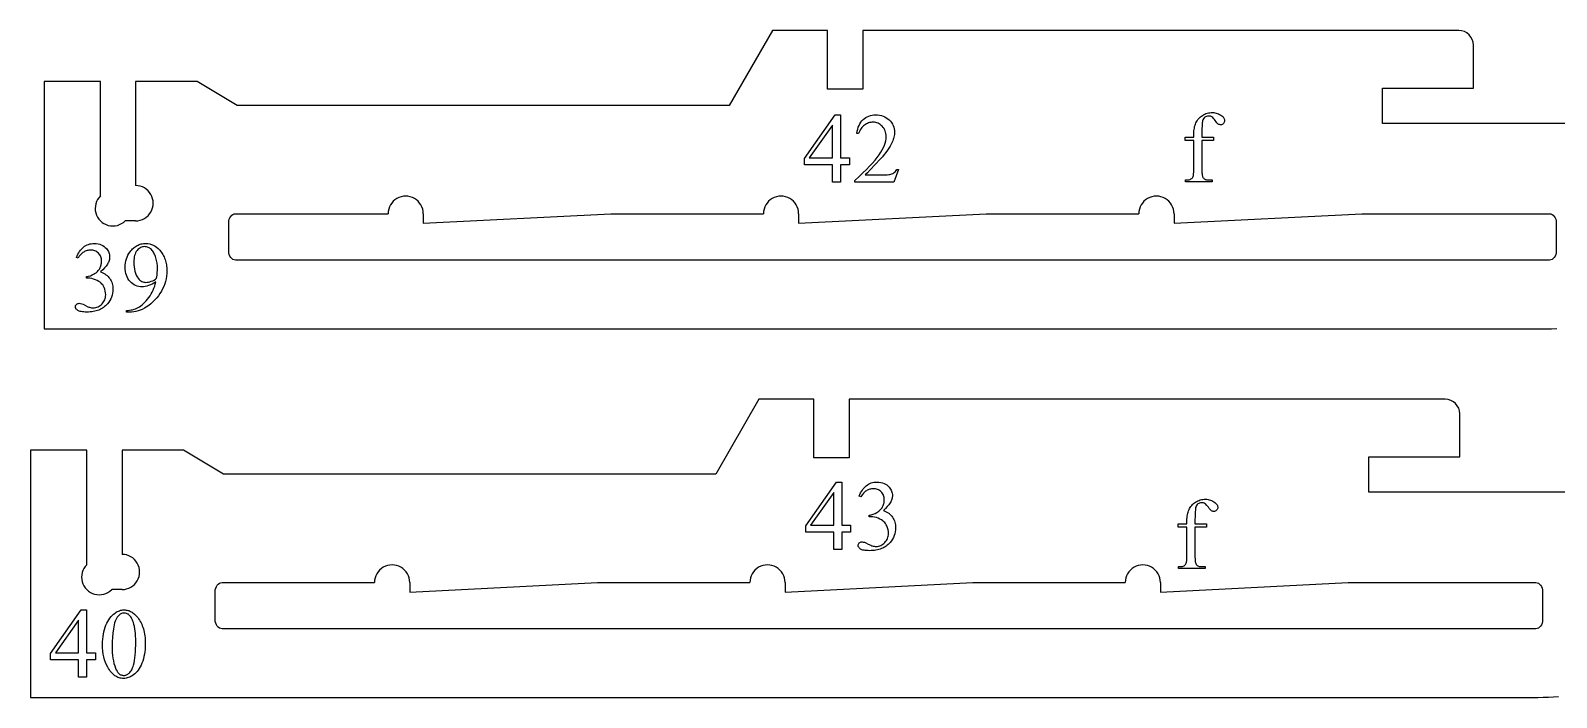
# Model space of a CAD drawing. Extents: x -27 to 581, y 232 to 579.
# Drawn here: x 158.3 to 291.4, y 512.4 to 570.5 of the extents above; entities that cross this region are included whole.
import ezdxf

# ---------------------------------------------------------------- set-up
doc = ezdxf.new("R2010")
doc.units = 0
doc.header["$MEASUREMENT"] = 0
doc.layers.get('0').update_dxf_attribs({"linetype": 'CONTINUOUS'})

msp = doc.modelspace()

# ---------------------------------------------------------------- linework, layer by layer
at = {"color": 1, "ltscale": 0.188382}
msp.add_line((223.058929, 570.541321), (219.291122, 564.015686), dxfattribs=at)
at = {"color": 1, "ltscale": 0.120145}
for p, q in [((227.864731, 570.541321), (223.058929, 570.541321)), ((226.680405, 538.381836), (221.874603, 538.381836))]:
    msp.add_line(p, q, dxfattribs=at)
at = {"color": 1, "ltscale": 0.128}
for p, q in [((227.864731, 565.421326), (227.864731, 570.541321)), ((230.937378, 570.541321), (230.937378, 565.421326)), ((226.680405, 533.261841), (226.680405, 538.381836)), ((229.753036, 538.381836), (229.753036, 533.261841))]:
    msp.add_line(p, q, dxfattribs=at)
at = {"color": 1}
for p, q in [((282.91748, 570.541321), (230.937378, 570.541321)), ((159.525757, 566.10437), (159.525757, 544.534241)), ((219.291122, 564.015686), (176.359421, 564.015686)), ((159.525757, 544.534241), (290.525909, 544.534241)), ((281.733154, 538.381836), (229.753036, 538.381836)), ((158.341431, 533.944946), (158.341431, 512.374817)), ((218.106781, 531.856262), (175.175095, 531.856262)), ((158.341431, 512.374817), (289.341583, 512.374817))]:
    msp.add_line(p, q, dxfattribs=at)
at = {"color": 1, "ltscale": 0.093646}
for p, q in [((284.197479, 565.515442), (284.197479, 569.261292)), ((283.013153, 533.356018), (283.013153, 537.101868))]:
    msp.add_line(p, q, dxfattribs=at)
at = {"color": 1, "ltscale": 0.122673}
for p, q in [((164.432693, 566.10437), (159.525757, 566.10437)), ((163.248352, 533.944946), (158.341431, 533.944946))]:
    msp.add_line(p, q, dxfattribs=at)
at = {"color": 1, "ltscale": 0.249693}
for p, q in [((164.431747, 556.116638), (164.432693, 566.10437)), ((163.247421, 523.957214), (163.248352, 533.944946))]:
    msp.add_line(p, q, dxfattribs=at)
at = {"color": 1, "ltscale": 0.227199}
msp.add_line((167.507874, 566.10437), (167.507019, 557.016418), dxfattribs=at)
at = {"color": 1, "ltscale": 0.134217}
for p, q in [((172.876556, 566.10437), (167.507874, 566.10437)), ((171.69223, 533.944946), (166.323532, 533.944946))]:
    msp.add_line(p, q, dxfattribs=at)
at = {"color": 1, "ltscale": 0.101529}
for p, q in [((176.359421, 564.015686), (172.876556, 566.10437)), ((175.175095, 531.856262), (171.69223, 533.944946))]:
    msp.add_line(p, q, dxfattribs=at)
at = {"color": 1, "ltscale": 0.076816}
for p, q in [((230.937378, 565.421326), (227.864731, 565.421326)), ((229.753036, 533.261841), (226.680405, 533.261841))]:
    msp.add_line(p, q, dxfattribs=at)
at = {"color": 1, "ltscale": 0.076801}
for p, q in [((276.261475, 562.44342), (276.261475, 565.515442)), ((275.077148, 530.283997), (275.077148, 533.356018))]:
    msp.add_line(p, q, dxfattribs=at)
at = {"color": 1, "ltscale": 0.1984}
for p, q in [((276.261475, 565.515442), (284.197479, 565.515442)), ((275.077148, 533.356018), (283.013153, 533.356018))]:
    msp.add_line(p, q, dxfattribs=at)
at = {"color": 1, "ltscale": 0.188923}
for p, q in [((283.81839, 562.43866), (276.261475, 562.44342)), ((282.634064, 530.279236), (275.077148, 530.283997))]:
    msp.add_line(p, q, dxfattribs=at)
at = {"color": 1, "ltscale": 0.390997}
for p, q in [((299.458252, 562.433899), (283.81839, 562.43866)), ((298.273926, 530.274475), (282.634064, 530.279236))]:
    msp.add_line(p, q, dxfattribs=at)
at = {"color": 1, "ltscale": 0.022557}
for p, q in [((167.506729, 553.944397), (166.604431, 553.944214)), ((166.322403, 521.784973), (165.420105, 521.78479))]:
    msp.add_line(p, q, dxfattribs=at)
at = {"color": 5, "ltscale": 0.003961}
for p, q in [((175.632446, 553.775696), (175.644653, 553.933655)), ((174.44812, 521.616272), (174.460327, 521.774231)), ((174.46051, 518.99115), (174.44812, 519.149109))]:
    msp.add_line(p, q, dxfattribs=at)
at = {"color": 5, "ltscale": 0.061679}
for p, q in [((175.632446, 551.308533), (175.632446, 553.775696)), ((291.421448, 553.775696), (291.421448, 551.308533)), ((174.44812, 519.149109), (174.44812, 521.616272)), ((290.237122, 521.616272), (290.237122, 519.149109))]:
    msp.add_line(p, q, dxfattribs=at)
at = {"color": 5, "ltscale": 0.003786}
for p, q in [((175.644653, 553.933655), (175.679626, 554.080994)), ((174.460327, 521.774231), (174.4953, 521.92157))]:
    msp.add_line(p, q, dxfattribs=at)
at = {"color": 5, "ltscale": 0.003612}
for p, q in [((175.679626, 554.080994), (175.734924, 554.214478)), ((174.4953, 521.92157), (174.550583, 522.055054))]:
    msp.add_line(p, q, dxfattribs=at)
at = {"color": 5, "ltscale": 0.003438}
for p, q in [((175.734924, 554.214478), (175.808075, 554.330933)), ((174.550583, 522.055054), (174.623749, 522.171509))]:
    msp.add_line(p, q, dxfattribs=at)
at = {"color": 5, "ltscale": 0.003269}
for p, q in [((175.808075, 554.330933), (175.896637, 554.427124)), ((174.623749, 522.171509), (174.712311, 522.2677))]:
    msp.add_line(p, q, dxfattribs=at)
at = {"color": 5, "ltscale": 0.003122}
for p, q in [((175.896637, 554.427124), (175.998169, 554.499817)), ((174.712311, 522.2677), (174.813843, 522.340393))]:
    msp.add_line(p, q, dxfattribs=at)
at = {"color": 5, "ltscale": 0.003028}
for p, q in [((175.998169, 554.499817), (176.110214, 554.545776)), ((174.813843, 522.340393), (174.925888, 522.386353))]:
    msp.add_line(p, q, dxfattribs=at)
at = {"color": 5, "ltscale": 0.003029}
for p, q in [((176.110214, 554.545776), (176.230316, 554.561829)), ((290.823578, 554.561829), (290.943665, 554.545593)), ((174.925888, 522.386353), (175.04599, 522.402405)), ((289.639252, 522.402405), (289.759338, 522.386169))]:
    msp.add_line(p, q, dxfattribs=at)
at = {"color": 5, "ltscale": 0.332462}
for p, q in [((176.230316, 554.561829), (189.528778, 554.561829)), ((208.971252, 554.561829), (222.269714, 554.561829)), ((241.712173, 554.561829), (255.010651, 554.561829)), ((175.04599, 522.402405), (188.344452, 522.402405)), ((207.786911, 522.402405), (221.085388, 522.402405)), ((240.527847, 522.402405), (253.826309, 522.402405))]:
    msp.add_line(p, q, dxfattribs=at)
at = {"color": 5, "ltscale": 0.020799}
for p, q in [((192.600784, 554.561829), (192.600784, 553.729858)), ((225.341721, 554.561829), (225.341721, 553.729858)), ((258.082642, 554.561829), (258.082642, 553.729858))]:
    msp.add_line(p, q, dxfattribs=at)
at = {"color": 5, "ltscale": 0.40979}
for p, q in [((192.600784, 553.729858), (208.971252, 554.561829)), ((225.341721, 553.729858), (241.712173, 554.561829)), ((258.082642, 553.729858), (274.453125, 554.561829)), ((191.416458, 521.570374), (207.786911, 522.402405)), ((224.157379, 521.570374), (240.527847, 522.402405)), ((256.898315, 521.570374), (273.268768, 522.402405))]:
    msp.add_line(p, q, dxfattribs=at)
at = {"color": 5, "ltscale": 0.409261}
msp.add_line((274.453125, 554.561829), (290.823578, 554.561829), dxfattribs=at)
at = {"color": 5, "ltscale": 0.003033}
for p, q in [((290.943665, 554.545593), (291.055725, 554.499146)), ((289.759338, 522.386169), (289.871399, 522.339722))]:
    msp.add_line(p, q, dxfattribs=at)
at = {"color": 5, "ltscale": 0.003129}
for p, q in [((291.055725, 554.499146), (291.157257, 554.425964)), ((291.155304, 550.658325), (291.053833, 550.585083)), ((289.970978, 518.49884), (289.869507, 518.425598))]:
    msp.add_line(p, q, dxfattribs=at)
at = {"color": 5, "ltscale": 0.003278}
for p, q in [((291.157257, 554.425964), (291.245819, 554.329285)), ((289.972931, 522.266479), (290.061493, 522.1698))]:
    msp.add_line(p, q, dxfattribs=at)
at = {"color": 5, "ltscale": 0.003445}
for p, q in [((291.245819, 554.329285), (291.31897, 554.212524)), ((175.809738, 550.753296), (175.736084, 550.869751)), ((174.625412, 518.593872), (174.551758, 518.710327))]:
    msp.add_line(p, q, dxfattribs=at)
at = {"color": 5, "ltscale": 0.003611}
for p, q in [((291.31897, 554.212524), (291.374268, 554.079102)), ((290.134644, 522.053101), (290.189941, 521.919678))]:
    msp.add_line(p, q, dxfattribs=at)
at = {"color": 5, "ltscale": 0.003771}
for p, q in [((291.374268, 554.079102), (291.409241, 553.932373)), ((290.189941, 521.919678), (290.224915, 521.772949))]:
    msp.add_line(p, q, dxfattribs=at)
at = {"color": 5, "ltscale": 0.003929}
for p, q in [((291.409241, 553.932373), (291.421448, 553.775696)), ((291.421448, 551.308533), (291.409058, 551.151855)), ((290.224915, 521.772949), (290.237122, 521.616272)), ((290.237122, 519.149109), (290.224731, 518.992432))]:
    msp.add_line(p, q, dxfattribs=at)
at = {"color": 5, "ltscale": 0.00396}
msp.add_line((175.644836, 551.150635), (175.632446, 551.308533), dxfattribs=at)
at = {"color": 5, "ltscale": 0.003788}
for p, q in [((175.680252, 551.003296), (175.644836, 551.150635)), ((174.495926, 518.843811), (174.46051, 518.99115))]:
    msp.add_line(p, q, dxfattribs=at)
at = {"color": 5, "ltscale": 0.003774}
for p, q in [((291.409058, 551.151855), (291.373627, 551.005127)), ((290.224731, 518.992432), (290.189301, 518.845703))]:
    msp.add_line(p, q, dxfattribs=at)
at = {"color": 5, "ltscale": 0.003619}
msp.add_line((175.736084, 550.869751), (175.680252, 551.003296), dxfattribs=at)
at = {"color": 5, "ltscale": 0.003274}
for p, q in [((175.898605, 550.657104), (175.809738, 550.753296)), ((174.714264, 518.497681), (174.625412, 518.593872))]:
    msp.add_line(p, q, dxfattribs=at)
at = {"color": 5, "ltscale": 0.003119}
msp.add_line((176.000061, 550.584473), (175.898605, 550.657104), dxfattribs=at)
at = {"color": 5, "ltscale": 0.003014}
for p, q in [((176.111496, 550.538452), (176.000061, 550.584473)), ((174.92717, 518.379028), (174.81572, 518.424988))]:
    msp.add_line(p, q, dxfattribs=at)
at = {"color": 5, "ltscale": 0.002997}
for p, q in [((176.230316, 550.522461), (176.111496, 550.538452)), ((175.04599, 518.362976), (174.92717, 518.379028))]:
    msp.add_line(p, q, dxfattribs=at)
at = {"color": 5}
for p, q in [((290.823578, 550.522461), (176.230316, 550.522461)), ((289.639252, 518.362976), (175.04599, 518.362976))]:
    msp.add_line(p, q, dxfattribs=at)
at = {"color": 5, "ltscale": 0.002998}
for p, q in [((290.942383, 550.538635), (290.823578, 550.522461)), ((289.758057, 518.379211), (289.639252, 518.362976))]:
    msp.add_line(p, q, dxfattribs=at)
at = {"color": 5, "ltscale": 0.003019}
msp.add_line((291.053833, 550.585083), (290.942383, 550.538635), dxfattribs=at)
at = {"color": 5, "ltscale": 0.003282}
for p, q in [((291.244141, 550.755005), (291.155304, 550.658325)), ((290.059814, 518.59552), (289.970978, 518.49884))]:
    msp.add_line(p, q, dxfattribs=at)
at = {"color": 5, "ltscale": 0.00345}
msp.add_line((291.31781, 550.871704), (291.244141, 550.755005), dxfattribs=at)
at = {"color": 5, "ltscale": 0.003616}
for p, q in [((291.373627, 551.005127), (291.31781, 550.871704)), ((290.189301, 518.845703), (290.133484, 518.71228))]:
    msp.add_line(p, q, dxfattribs=at)
at = {"color": 1, "ltscale": 0.011846}
for p, q in [((290.525909, 544.534241), (290.999725, 544.537476)), ((289.341583, 512.374817), (289.815399, 512.378052))]:
    msp.add_line(p, q, dxfattribs=at)
at = {"color": 1, "ltscale": 0.011652}
msp.add_line((290.999725, 544.537476), (291.465698, 544.547363), dxfattribs=at)
at = {"color": 1, "ltscale": 0.188381}
msp.add_line((221.874603, 538.381836), (218.106781, 531.856262), dxfattribs=at)
at = {"color": 1, "ltscale": 0.2272}
msp.add_line((166.323532, 533.944946), (166.322678, 524.856934), dxfattribs=at)
at = {"color": 5, "ltscale": 0.020801}
for p, q in [((191.416458, 522.402405), (191.416458, 521.570374)), ((224.157379, 522.402405), (224.157379, 521.570374)), ((256.898315, 522.402405), (256.898315, 521.570374))]:
    msp.add_line(p, q, dxfattribs=at)
at = {"color": 5, "ltscale": 0.409262}
msp.add_line((273.268768, 522.402405), (289.639252, 522.402405), dxfattribs=at)
at = {"color": 5, "ltscale": 0.00313}
msp.add_line((289.871399, 522.339722), (289.972931, 522.266479), dxfattribs=at)
at = {"color": 5, "ltscale": 0.003443}
msp.add_line((290.061493, 522.1698), (290.134644, 522.053101), dxfattribs=at)
at = {"color": 5, "ltscale": 0.003617}
msp.add_line((174.551758, 518.710327), (174.495926, 518.843811), dxfattribs=at)
at = {"color": 5, "ltscale": 0.00312}
msp.add_line((174.81572, 518.424988), (174.714264, 518.497681), dxfattribs=at)
at = {"color": 5, "ltscale": 0.003018}
msp.add_line((289.869507, 518.425598), (289.758057, 518.379211), dxfattribs=at)
at = {"color": 5, "ltscale": 0.003451}
msp.add_line((290.133484, 518.71228), (290.059814, 518.59552), dxfattribs=at)
at = {"color": 1, "ltscale": 0.01102}
msp.add_line((291.187927, 512.429138), (291.627563, 512.461182), dxfattribs=at)
at = {"color": 1, "ltscale": 0.011651}
msp.add_line((289.815399, 512.378052), (290.281342, 512.387939), dxfattribs=at)
at = {"color": 1, "ltscale": 0.01145}
msp.add_line((290.281342, 512.387939), (290.739014, 512.404846), dxfattribs=at)
at = {"color": 1, "ltscale": 0.011239}
msp.add_line((290.739014, 512.404846), (291.187927, 512.429138), dxfattribs=at)
at = {"color": 18}
for points in [[(229.763931, 559.436707), (229.763931, 558.833496), (228.990829, 558.833496), (228.990829, 557.312805), (228.289948, 557.312805), (228.289948, 558.833496), (225.851715, 558.833496), (225.851715, 559.377258), (228.523575, 563.191772), (228.990829, 563.191772), (228.990829, 559.436707)], [(234.054199, 558.421509), (233.65065, 557.312805), (230.252426, 557.312805), (230.252426, 557.469971), (230.613419, 557.804077), (230.946671, 558.122559), (231.252182, 558.425354), (231.529938, 558.712463), (231.779968, 558.983887), (232.002243, 559.239746), (232.196777, 559.479858), (232.363571, 559.704346), (232.506943, 559.91864), (232.63118, 560.128296), (232.736313, 560.333313), (232.822327, 560.533691), (232.889236, 560.729431), (232.937027, 560.920532), (232.965698, 561.106934), (232.97525, 561.288757), (232.970016, 561.422668), (232.954285, 561.550537), (232.92807, 561.672241), (232.891357, 561.787842), (232.844177, 561.897339), (232.786499, 562.000793), (232.718323, 562.098083), (232.639679, 562.18927), (232.553726, 562.271912), (232.463654, 562.343506), (232.369476, 562.404114), (232.271179, 562.453735), (232.168777, 562.492249), (232.062241, 562.519775), (231.951599, 562.536316), (231.836853, 562.54187), (231.73201, 562.537964), (231.629898, 562.526306), (231.530502, 562.506897), (231.433838, 562.479736), (231.33989, 562.444763), (231.248657, 562.4021), (231.160156, 562.351563), (231.074371, 562.293335), (230.992691, 562.2276), (230.916534, 562.154663), (230.845886, 562.074402), (230.780746, 561.986938), (230.7211, 561.892273), (230.666977, 561.790405), (230.618362, 561.681213), (230.575256, 561.564819), (230.418091, 561.564819), (230.449844, 561.755615), (230.49202, 561.934937), (230.544617, 562.102844), (230.607651, 562.259399), (230.681076, 562.404419), (230.764938, 562.538147), (230.859222, 562.6604), (230.963928, 562.77124), (231.077255, 562.869751), (231.197418, 562.9552), (231.324417, 563.027466), (231.458267, 563.086609), (231.598938, 563.132629), (231.746445, 563.165466), (231.900803, 563.185181), (232.061981, 563.191772), (232.233582, 563.184692), (232.397949, 563.163574), (232.555084, 563.128418), (232.704987, 563.079224), (232.847656, 563.015869), (232.983093, 562.938477), (233.111282, 562.847046), (233.232239, 562.741455), (233.342255, 562.626404), (233.437592, 562.506287), (233.51828, 562.381104), (233.584274, 562.250854), (233.63562, 562.115601), (233.672287, 561.975281), (233.69429, 561.829956), (233.70163, 561.679565), (233.698441, 561.57019), (233.688889, 561.460815), (233.672958, 561.351379), (233.65065, 561.242004), (233.621979, 561.132629), (233.586929, 561.023254), (233.545517, 560.913879), (233.497726, 560.804504), (233.41304, 560.631226), (233.316132, 560.455383), (233.207031, 560.277039), (233.085693, 560.096191), (232.952164, 559.912781), (232.806412, 559.726868), (232.648438, 559.538452), (232.478256, 559.347534), (231.999054, 558.827148), (231.619141, 558.421509), (231.338531, 558.130493), (231.157196, 557.954224), (232.660919, 557.954224), (232.873169, 557.95636), (233.051178, 557.962708), (233.194946, 557.973328), (233.304459, 557.98822), (233.394592, 558.009583), (233.480209, 558.039734), (233.56131, 558.078613), (233.637909, 558.126282), (233.709854, 558.183716), (233.777023, 558.252075), (233.839417, 558.33136), (233.897018, 558.421509)], [(260.510803, 560.940735), (260.510803, 558.383545), (260.51825, 558.136658), (260.527527, 558.031921), (260.540558, 557.939697), (260.557281, 557.859863), (260.577728, 557.792603), (260.601868, 557.737793), (260.629761, 557.695435), (260.670715, 557.651611), (260.714966, 557.613647), (260.762573, 557.581543), (260.813477, 557.555237), (260.867706, 557.53479), (260.925232, 557.520203), (260.986115, 557.511414), (261.050293, 557.508545), (261.402863, 557.508545), (261.402863, 557.355591), (259.079315, 557.355591), (259.079315, 557.508545), (259.253479, 557.508545), (259.336578, 557.513794), (259.415955, 557.529785), (259.491608, 557.556274), (259.563568, 557.593506), (259.628204, 557.639648), (259.681976, 557.693298), (259.724854, 557.754333), (259.756836, 557.822876), (259.78006, 557.912048), (259.796661, 558.035217), (259.80661, 558.192383), (259.809937, 558.383545), (259.809937, 560.940735), (259.053833, 560.940735), (259.053833, 561.246582), (259.809937, 561.246582), (259.809937, 561.501465), (259.812836, 561.644165), (259.821625, 561.78125), (259.836212, 561.912842), (259.856659, 562.038757), (259.882935, 562.15918), (259.91507, 562.273987), (259.953033, 562.38324), (259.996826, 562.486938), (260.046631, 562.585388), (260.102631, 562.679016), (260.164795, 562.767761), (260.233124, 562.851685), (260.307617, 562.930786), (260.388306, 563.005005), (260.475128, 563.074402), (260.568146, 563.138977), (260.665771, 563.197205), (260.766357, 563.247681), (260.869904, 563.290405), (260.976471, 563.325317), (261.086029, 563.352539), (261.198547, 563.371948), (261.314087, 563.383545), (261.432587, 563.387451), (261.542969, 563.382935), (261.651093, 563.369385), (261.756927, 563.346802), (261.860535, 563.315247), (261.961884, 563.274658), (262.061005, 563.224976), (262.157837, 563.166321), (262.252411, 563.098633), (262.31015, 563.050049), (262.360199, 563.000122), (262.402527, 562.948669), (262.437195, 562.895752), (262.464142, 562.841431), (262.483368, 562.785583), (262.494934, 562.728333), (262.498779, 562.669556), (262.491882, 562.606812), (262.471161, 562.545837), (262.436646, 562.486816), (262.388336, 562.429565), (262.332062, 562.38031), (262.273651, 562.345154), (262.213104, 562.324036), (262.150452, 562.317017), (262.100952, 562.321411), (262.05011, 562.334534), (261.997925, 562.356445), (261.944427, 562.387085), (261.887238, 562.432251), (261.823914, 562.497559), (261.754486, 562.583008), (261.678955, 562.688721), (261.601959, 562.795044), (261.528168, 562.882507), (261.45755, 562.951111), (261.390106, 563.000916), (261.322418, 563.036194), (261.250977, 563.061401), (261.175873, 563.076538), (261.097015, 563.081604), (261.003021, 563.075073), (260.916473, 563.055603), (260.837372, 563.023071), (260.765686, 562.977539), (260.702484, 562.918335), (260.648865, 562.844788), (260.604797, 562.756958), (260.570282, 562.654724), (260.556335, 562.589233), (260.54425, 562.502197), (260.525696, 562.263367), (260.514526, 561.938293), (260.510803, 561.526917), (260.510803, 561.246582), (261.513306, 561.246582), (261.513306, 560.940735)], [(228.289948, 559.436707), (228.289948, 562.295471), (226.26799, 559.436707)], [(162.343369, 550.753906), (162.406998, 550.895203), (162.474655, 551.028259), (162.546371, 551.153015), (162.622131, 551.26947), (162.70195, 551.377625), (162.785812, 551.477478), (162.873718, 551.569031), (162.965683, 551.652283), (163.062546, 551.72644), (163.165192, 551.790771), (163.273605, 551.845154), (163.387802, 551.889648), (163.507767, 551.924255), (163.633514, 551.948975), (163.76503, 551.963806), (163.902313, 551.96875), (164.070374, 551.961731), (164.228333, 551.940613), (164.376205, 551.905396), (164.513992, 551.856201), (164.641693, 551.792847), (164.759308, 551.715454), (164.866821, 551.624023), (164.964264, 551.518494), (165.029968, 551.433838), (165.086914, 551.347778), (165.135101, 551.260254), (165.17453, 551.171265), (165.205185, 551.08075), (165.227097, 550.988831), (165.240234, 550.895447), (165.244614, 550.800598), (165.241531, 550.721863), (165.232269, 550.642761), (165.216843, 550.563354), (165.195236, 550.483643), (165.167465, 550.403564), (165.133514, 550.32312), (165.093384, 550.242371), (165.047089, 550.161316), (164.994629, 550.079895), (164.935989, 549.998169), (164.800186, 549.83374), (164.639709, 549.667908), (164.454529, 549.500793), (164.583221, 549.445984), (164.703812, 549.385559), (164.816315, 549.31958), (164.920715, 549.248047), (165.017029, 549.170898), (165.10524, 549.088257), (165.185349, 548.999939), (165.257355, 548.906128), (165.321075, 548.807373), (165.376297, 548.704346), (165.423019, 548.597046), (165.461258, 548.485596), (165.490982, 548.369812), (165.512222, 548.249817), (165.524963, 548.125549), (165.529221, 547.99707), (165.52179, 547.813293), (165.499481, 547.635742), (165.462311, 547.464417), (165.410278, 547.299377), (165.343369, 547.140564), (165.261612, 546.987976), (165.164963, 546.841614), (165.053467, 546.701477), (164.97377, 546.615112), (164.889725, 546.534241), (164.801331, 546.458984), (164.708603, 546.389282), (164.611511, 546.325195), (164.510086, 546.266602), (164.404297, 546.213684), (164.294174, 546.16626), (164.179703, 546.124451), (164.060883, 546.088257), (163.937714, 546.057556), (163.810196, 546.032471), (163.678329, 546.012939), (163.542114, 545.999023), (163.40155, 545.990662), (163.256653, 545.987854), (163.116974, 545.990112), (162.988907, 545.996887), (162.872452, 546.008179), (162.767624, 546.023987), (162.674408, 546.044312), (162.592804, 546.069092), (162.522812, 546.09845), (162.464432, 546.132324), (162.372452, 546.205811), (162.336304, 546.243591), (162.306732, 546.282043), (162.283737, 546.321106), (162.267319, 546.36084), (162.257462, 546.401306), (162.254166, 546.442383), (162.260406, 546.502136), (162.279129, 546.558105), (162.310318, 546.610413), (162.353989, 546.658997), (162.406433, 546.69989), (162.463913, 546.729126), (162.526428, 546.746643), (162.593994, 546.752441), (162.701248, 546.743958), (162.810638, 546.718506), (162.928513, 546.669067), (163.137711, 546.563477), (163.353287, 546.456726), (163.43161, 546.423645), (163.49028, 546.404175), (163.57019, 546.383728), (163.652756, 546.369141), (163.737976, 546.360352), (163.825851, 546.357422), (163.932419, 546.362671), (164.035461, 546.378418), (164.134979, 546.404602), (164.230988, 546.441284), (164.323471, 546.488525), (164.412445, 546.546204), (164.497894, 546.61438), (164.579834, 546.692993), (164.654999, 546.778809), (164.720139, 546.868469), (164.775269, 546.962036), (164.820374, 547.059387), (164.855438, 547.160583), (164.880493, 547.265625), (164.895538, 547.374573), (164.900543, 547.487305), (164.891251, 547.654053), (164.863373, 547.818665), (164.81691, 547.98114), (164.751877, 548.141479), (164.695328, 548.253296), (164.636124, 548.350708), (164.574265, 548.433777), (164.50975, 548.502563), (164.409927, 548.58551), (164.293106, 548.66449), (164.159302, 548.739502), (164.008514, 548.810547), (163.848419, 548.870911), (163.686737, 548.914063), (163.523468, 548.939941), (163.358597, 548.948608), (163.222672, 548.948608), (163.222672, 549.075989), (163.306595, 549.089111), (163.390594, 549.107056), (163.558777, 549.157776), (163.727219, 549.228149), (163.895935, 549.318115), (163.977478, 549.369324), (164.053238, 549.422974), (164.12323, 549.479248), (164.187454, 549.537964), (164.24588, 549.599243), (164.298553, 549.662964), (164.345444, 549.729309), (164.386566, 549.798096), (164.422409, 549.86908), (164.453461, 549.941772), (164.479752, 550.016174), (164.501251, 550.092285), (164.517975, 550.170166), (164.529922, 550.249756), (164.537094, 550.331055), (164.539474, 550.414063), (164.535202, 550.520813), (164.522354, 550.622314), (164.500946, 550.718628), (164.470993, 550.809631), (164.432465, 550.895386), (164.385361, 550.975952), (164.329712, 551.05127), (164.265503, 551.121338), (164.194916, 551.18457), (164.120148, 551.239319), (164.041199, 551.285706), (163.958069, 551.323608), (163.870758, 551.353149), (163.779266, 551.374207), (163.683578, 551.386841), (163.583725, 551.391052), (163.502274, 551.388306), (163.422516, 551.380005), (163.344437, 551.366272), (163.268066, 551.346985), (163.193375, 551.322205), (163.120392, 551.29187), (163.049088, 551.256104), (162.979477, 551.214783), (162.91156, 551.167969), (162.845352, 551.115601), (162.780807, 551.057739), (162.717972, 550.994385), (162.65683, 550.925537), (162.597382, 550.851196), (162.483551, 550.685913)], [(166.710098, 545.970886), (166.710098, 546.128052), (166.846954, 546.133911), (166.98143, 546.147278), (167.11351, 546.168152), (167.243195, 546.196533), (167.370499, 546.232422), (167.495407, 546.275757), (167.617935, 546.32666), (167.738068, 546.38501), (167.856506, 546.453003), (167.973953, 546.532532), (168.090393, 546.623657), (168.205856, 546.72644), (168.320313, 546.84082), (168.433777, 546.966858), (168.546234, 547.104492), (168.657715, 547.253723), (168.764465, 547.410645), (168.862808, 547.571472), (168.952698, 547.736145), (169.03418, 547.904663), (169.107208, 548.077026), (169.171829, 548.253296), (169.228012, 548.43335), (169.275772, 548.617249), (169.111038, 548.516724), (168.950272, 548.429565), (168.793503, 548.355835), (168.640717, 548.295471), (168.491913, 548.248535), (168.347092, 548.215027), (168.206253, 548.194946), (168.069397, 548.188232), (167.920258, 548.195557), (167.776566, 548.217529), (167.638306, 548.254211), (167.505493, 548.305542), (167.378128, 548.371582), (167.25621, 548.452271), (167.139725, 548.547607), (167.028687, 548.657593), (166.927139, 548.779785), (166.839127, 548.91156), (166.764664, 549.052979), (166.703735, 549.203979), (166.656342, 549.364624), (166.622498, 549.534912), (166.602188, 549.714783), (166.595413, 549.904297), (166.602188, 550.090759), (166.622498, 550.272034), (166.656342, 550.44812), (166.703735, 550.619019), (166.764664, 550.784729), (166.839127, 550.945313), (166.927139, 551.100708), (167.028687, 551.250854), (167.095245, 551.337769), (167.164276, 551.419128), (167.235809, 551.494873), (167.30983, 551.564941), (167.386353, 551.629456), (167.465347, 551.688354), (167.546829, 551.741577), (167.630814, 551.789307), (167.71727, 551.83136), (167.806229, 551.867798), (167.897675, 551.898682), (167.991608, 551.923889), (168.088028, 551.943481), (168.186935, 551.95752), (168.28833, 551.965942), (168.392227, 551.96875), (168.566391, 551.959595), (168.734177, 551.932129), (168.815674, 551.911499), (168.895584, 551.886353), (168.973907, 551.856567), (169.050629, 551.822205), (169.19931, 551.739746), (169.341599, 551.639038), (169.477539, 551.519958), (169.607086, 551.382568), (169.68219, 551.290405), (169.752441, 551.195679), (169.817856, 551.098206), (169.878418, 550.998169), (169.934143, 550.895386), (169.985016, 550.789978), (170.031036, 550.681946), (170.07222, 550.571228), (170.108566, 550.457886), (170.14006, 550.341858), (170.166702, 550.223145), (170.188507, 550.101868), (170.20546, 549.977844), (170.217575, 549.851196), (170.224854, 549.721924), (170.227264, 549.589966), (170.21991, 549.352051), (170.1978, 549.118103), (170.160965, 548.888184), (170.10939, 548.662354), (170.043091, 548.440613), (169.962051, 548.2229), (169.866272, 548.009155), (169.755768, 547.799561), (169.632111, 547.596313), (169.496918, 547.401978), (169.350174, 547.216431), (169.191864, 547.039734), (169.022034, 546.871826), (168.840637, 546.712769), (168.64769, 546.562561), (168.443192, 546.421143), (168.270294, 546.315613), (168.093552, 546.224121), (167.912949, 546.146729), (167.728516, 546.083435), (167.540207, 546.03418), (167.348068, 545.999023), (167.152069, 545.977905), (166.952225, 545.970886)], [(169.343735, 548.93158), (169.377182, 549.193848), (169.401077, 549.428589), (169.415405, 549.63562), (169.420197, 549.815125), (169.411423, 550.025269), (169.385147, 550.243652), (169.341339, 550.470215), (169.280014, 550.705017), (169.243149, 550.821045), (169.202621, 550.930054), (169.158447, 551.032104), (169.110626, 551.127136), (169.059158, 551.215271), (169.004044, 551.296387), (168.945267, 551.370605), (168.882843, 551.437744), (168.817505, 551.497498), (168.749969, 551.549316), (168.680252, 551.593079), (168.608337, 551.628906), (168.534225, 551.656799), (168.457932, 551.676697), (168.379456, 551.68866), (168.298767, 551.692627), (168.205719, 551.687317), (168.115585, 551.671387), (168.028381, 551.644836), (167.944077, 551.607666), (167.862717, 551.559937), (167.784256, 551.501465), (167.708725, 551.432495), (167.636124, 551.352844), (167.569412, 551.262695), (167.511612, 551.162231), (167.462692, 551.051392), (167.422668, 550.930176), (167.391541, 550.798584), (167.369308, 550.656738), (167.355957, 550.504456), (167.351517, 550.341858), (167.357422, 550.123901), (167.375153, 549.918152), (167.404678, 549.724609), (167.44603, 549.543274), (167.499191, 549.374146), (167.564178, 549.217224), (167.640961, 549.072571), (167.729568, 548.940063), (167.800583, 548.854492), (167.875595, 548.780273), (167.954575, 548.717468), (168.037537, 548.666077), (168.124481, 548.62616), (168.215408, 548.597595), (168.310318, 548.580444), (168.40921, 548.574768), (168.511429, 548.580627), (168.622665, 548.598145), (168.742935, 548.627319), (168.872223, 548.668213), (169.002045, 548.719727), (169.123901, 548.780762), (169.237808, 548.85144)], [(229.874512, 527.403931), (229.874512, 526.80072), (229.10141, 526.80072), (229.10141, 525.280029), (228.400528, 525.280029), (228.400528, 526.80072), (225.962296, 526.80072), (225.962296, 527.344482), (228.634155, 531.158936), (229.10141, 531.158936), (229.10141, 527.403931)], [(230.617874, 529.944092), (230.681488, 530.085449), (230.749146, 530.218506), (230.820862, 530.343262), (230.896622, 530.459656), (230.97644, 530.56781), (231.060303, 530.667664), (231.148209, 530.759277), (231.240173, 530.842529), (231.337036, 530.916687), (231.439682, 530.980957), (231.548096, 531.035339), (231.662292, 531.079834), (231.782257, 531.114502), (231.908005, 531.13916), (232.03952, 531.154053), (232.176804, 531.158936), (232.344864, 531.151917), (232.502823, 531.130859), (232.650696, 531.095642), (232.788483, 531.046387), (232.916183, 530.983093), (233.033798, 530.905701), (233.141312, 530.814209), (233.238754, 530.70874), (233.304459, 530.624084), (233.361404, 530.537964), (233.409592, 530.450439), (233.44902, 530.36145), (233.479675, 530.270996), (233.501587, 530.179077), (233.514725, 530.085693), (233.519104, 529.990845), (233.516022, 529.912109), (233.50676, 529.833008), (233.491333, 529.753601), (233.469727, 529.673828), (233.441956, 529.59375), (233.408005, 529.513367), (233.367874, 529.432617), (233.321579, 529.351563), (233.269119, 529.270142), (233.21048, 529.188416), (233.074677, 529.023926), (232.9142, 528.858154), (232.729019, 528.69104), (232.857712, 528.636169), (232.978302, 528.575806), (233.090805, 528.509827), (233.195206, 528.438232), (233.291519, 528.361145), (233.37973, 528.278442), (233.459839, 528.190186), (233.531845, 528.096313), (233.595566, 527.997559), (233.650787, 527.894531), (233.69751, 527.787292), (233.735748, 527.675781), (233.765472, 527.560059), (233.786713, 527.440063), (233.799454, 527.315796), (233.803711, 527.187256), (233.79628, 527.00354), (233.773972, 526.825928), (233.736801, 526.654663), (233.684769, 526.489624), (233.617874, 526.33075), (233.536102, 526.178162), (233.439453, 526.031799), (233.327957, 525.891724), (233.24826, 525.805298), (233.164215, 525.724487), (233.075821, 525.64917), (232.983093, 525.579468), (232.886002, 525.515381), (232.784576, 525.456848), (232.678787, 525.40387), (232.568665, 525.356506), (232.454193, 525.314697), (232.335373, 525.278442), (232.212204, 525.247803), (232.084686, 525.222656), (231.95282, 525.203186), (231.816605, 525.189209), (231.676041, 525.180847), (231.531143, 525.178101), (231.391464, 525.180359), (231.263397, 525.187134), (231.146942, 525.198364), (231.042114, 525.214172), (230.948898, 525.234497), (230.867294, 525.259338), (230.797302, 525.288635), (230.738922, 525.32251), (230.646942, 525.396057), (230.610794, 525.433838), (230.581223, 525.472229), (230.558228, 525.511353), (230.541809, 525.551086), (230.531952, 525.591492), (230.528656, 525.632568), (230.534897, 525.692322), (230.553619, 525.748352), (230.584808, 525.800659), (230.628479, 525.849243), (230.680923, 525.890137), (230.738403, 525.919312), (230.800919, 525.936829), (230.868484, 525.942688), (230.975739, 525.934204), (231.085129, 525.908691), (231.203003, 525.859314), (231.412201, 525.753662), (231.627777, 525.646912), (231.7061, 525.613892), (231.764771, 525.59436), (231.844681, 525.573914), (231.927246, 525.559326), (232.012466, 525.550537), (232.100342, 525.547607), (232.206909, 525.552856), (232.309952, 525.568604), (232.40947, 525.594849), (232.505478, 525.631531), (232.597961, 525.678711), (232.686935, 525.736389), (232.772385, 525.804565), (232.854324, 525.883179), (232.929489, 525.969055), (232.994644, 526.058716), (233.049759, 526.152222), (233.094864, 526.249573), (233.129929, 526.35083), (233.154984, 526.455872), (233.170029, 526.564819), (233.175034, 526.677551), (233.165741, 526.844299), (233.137863, 527.008911), (233.0914, 527.171387), (233.026367, 527.331726), (232.969818, 527.443481), (232.910614, 527.540894), (232.848755, 527.624023), (232.784241, 527.692749), (232.684418, 527.775757), (232.567596, 527.854736), (232.433792, 527.929688), (232.283005, 528.000732), (232.12291, 528.061157), (231.961227, 528.104248), (231.797958, 528.130127), (231.633087, 528.138794), (231.497162, 528.138794), (231.497162, 528.266235), (231.581085, 528.279297), (231.665085, 528.297302), (231.833267, 528.348022), (232.001724, 528.418335), (232.170441, 528.508362), (232.251968, 528.559509), (232.327728, 528.61322), (232.39772, 528.669434), (232.461945, 528.728149), (232.520386, 528.789429), (232.573044, 528.85321), (232.619934, 528.919556), (232.661057, 528.988342), (232.696899, 529.059326), (232.727951, 529.131958), (232.754242, 529.20636), (232.775742, 529.282471), (232.792465, 529.360352), (232.804413, 529.439941), (232.811584, 529.52124), (232.81398, 529.604248), (232.809692, 529.71106), (232.796844, 529.812561), (232.775452, 529.908813), (232.745483, 529.999878), (232.706955, 530.085632), (232.659851, 530.166199), (232.604202, 530.241455), (232.539993, 530.311523), (232.469406, 530.374756), (232.394638, 530.429565), (232.315689, 530.475891), (232.232559, 530.513855), (232.145248, 530.543335), (232.053757, 530.564392), (231.958084, 530.577026), (231.858215, 530.581299), (231.776764, 530.578491), (231.697006, 530.570251), (231.618927, 530.556458), (231.542557, 530.537231), (231.467865, 530.51239), (231.394882, 530.482117), (231.323578, 530.446289), (231.253967, 530.404968), (231.186066, 530.358154), (231.119843, 530.305847), (231.055313, 530.247986), (230.992462, 530.184631), (230.93132, 530.115784), (230.871872, 530.041382), (230.758041, 529.876099)], [(228.400528, 527.403931), (228.400528, 530.262695), (226.378571, 527.403931)], [(259.910309, 527.216064), (259.910309, 524.658936), (259.917725, 524.411987), (259.927032, 524.307251), (259.940033, 524.215027), (259.956757, 524.135254), (259.977203, 524.067932), (260.001373, 524.013123), (260.029236, 523.970764), (260.07019, 523.926941), (260.114471, 523.888977), (260.162048, 523.856873), (260.212952, 523.830566), (260.267181, 523.810181), (260.324738, 523.795532), (260.38559, 523.786804), (260.449768, 523.783875), (260.802338, 523.783875), (260.802338, 523.63092), (258.47879, 523.63092), (258.47879, 523.783875), (258.652954, 523.783875), (258.736053, 523.789185), (258.81543, 523.805115), (258.891083, 523.831665), (258.963043, 523.868835), (259.027679, 523.915039), (259.081451, 523.968628), (259.124329, 524.029724), (259.156311, 524.098206), (259.179535, 524.187378), (259.196136, 524.310608), (259.206085, 524.467773), (259.209412, 524.658936), (259.209412, 527.216064), (258.453308, 527.216064), (258.453308, 527.521912), (259.209412, 527.521912), (259.209412, 527.776794), (259.212341, 527.919495), (259.2211, 528.056641), (259.235687, 528.188171), (259.256134, 528.314148), (259.28241, 528.434509), (259.314545, 528.549316), (259.352509, 528.658569), (259.396332, 528.762268), (259.446136, 528.860718), (259.502106, 528.954346), (259.56427, 529.043091), (259.632599, 529.127075), (259.707092, 529.206116), (259.787781, 529.280396), (259.874634, 529.349731), (259.967651, 529.414307), (260.065247, 529.472534), (260.165833, 529.52301), (260.269409, 529.565735), (260.375977, 529.600708), (260.485504, 529.627869), (260.598053, 529.647278), (260.713562, 529.658936), (260.832062, 529.662842), (260.942444, 529.658325), (261.050568, 529.644775), (261.156433, 529.622192), (261.26004, 529.590576), (261.361389, 529.549988), (261.46048, 529.500305), (261.557312, 529.44165), (261.651886, 529.373962), (261.709625, 529.325439), (261.759674, 529.275452), (261.802032, 529.223999), (261.83667, 529.171143), (261.863617, 529.11676), (261.882874, 529.060913), (261.894409, 529.003662), (261.898254, 528.944946), (261.891357, 528.882141), (261.870667, 528.821228), (261.836151, 528.762146), (261.787811, 528.704956), (261.731537, 528.655701), (261.673126, 528.620483), (261.61261, 528.599365), (261.549957, 528.592346), (261.500427, 528.596741), (261.449585, 528.609863), (261.39743, 528.631775), (261.343933, 528.662476), (261.286713, 528.707581), (261.223389, 528.772888), (261.153961, 528.858398), (261.07843, 528.96405), (261.001465, 529.070374), (260.927643, 529.157837), (260.857025, 529.22644), (260.789581, 529.276245), (260.721893, 529.311584), (260.650482, 529.336792), (260.575348, 529.351929), (260.49649, 529.356934), (260.402527, 529.350464), (260.315948, 529.330933), (260.236847, 529.298462), (260.165161, 529.25293), (260.10199, 529.193726), (260.04834, 529.120117), (260.004272, 529.032288), (259.969757, 528.930054), (259.955841, 528.864563), (259.943756, 528.777527), (259.925171, 528.538696), (259.914032, 528.213623), (259.910309, 527.802246), (259.910309, 527.521912), (260.912781, 527.521912), (260.912781, 527.216064)], [(164.008987, 516.258972), (164.008987, 515.655823), (163.235886, 515.655823), (163.235886, 514.135132), (162.535004, 514.135132), (162.535004, 515.655823), (160.096771, 515.655823), (160.096771, 516.199524), (162.768631, 520.014038), (163.235886, 520.014038), (163.235886, 516.258972)], [(162.535004, 516.258972), (162.535004, 519.117737), (160.513062, 516.258972)], [(164.624924, 516.98114), (164.629562, 517.223206), (164.643509, 517.456726), (164.666733, 517.681702), (164.699249, 517.898132), (164.741074, 518.105957), (164.792175, 518.305237), (164.85257, 518.495972), (164.922256, 518.678101), (164.999649, 518.850342), (165.083145, 519.011169), (165.172745, 519.160645), (165.268463, 519.298828), (165.37027, 519.425598), (165.478195, 519.541077), (165.592224, 519.645203), (165.712357, 519.737915), (165.808319, 519.802612), (165.90509, 519.858704), (166.002655, 519.906189), (166.101028, 519.945007), (166.20018, 519.97522), (166.30014, 519.996765), (166.400894, 520.009705), (166.502441, 520.014038), (166.584747, 520.011414), (166.665985, 520.003479), (166.746155, 519.990295), (166.825272, 519.971802), (166.90332, 519.948059), (166.980316, 519.919067), (167.056244, 519.884766), (167.131119, 519.845215), (167.20491, 519.800354), (167.277664, 519.750244), (167.419968, 519.634155), (167.558014, 519.496948), (167.691818, 519.338623), (167.771545, 519.231689), (167.84613, 519.120117), (167.915573, 519.003906), (167.979874, 518.883057), (168.039032, 518.757568), (168.093033, 518.62738), (168.141907, 518.492615), (168.185623, 518.353149), (168.224197, 518.209045), (168.257645, 518.060303), (168.285934, 517.906921), (168.309082, 517.748901), (168.327087, 517.586243), (168.339935, 517.418884), (168.347656, 517.246948), (168.35022, 517.070313), (168.345718, 516.824402), (168.332169, 516.587952), (168.309601, 516.36084), (168.278015, 516.14325), (168.237396, 515.935059), (168.187744, 515.736267), (168.129074, 515.546875), (168.061371, 515.366943), (167.986679, 515.197754), (167.906998, 515.040527), (167.822342, 514.895386), (167.732712, 514.762207), (167.638092, 514.640991), (167.538498, 514.53186), (167.433929, 514.434753), (167.324387, 514.349609), (167.212845, 514.275452), (167.10231, 514.211182), (166.992767, 514.156738), (166.884216, 514.112244), (166.776657, 514.077637), (166.67009, 514.052917), (166.564529, 514.038086), (166.459961, 514.033142), (166.358032, 514.036926), (166.258255, 514.04834), (166.160645, 514.067383), (166.065186, 514.093933), (165.971878, 514.128174), (165.880737, 514.169922), (165.791748, 514.21936), (165.70491, 514.276367), (165.620239, 514.340942), (165.53772, 514.413147), (165.457367, 514.49292), (165.379166, 514.580322), (165.303116, 514.675293), (165.229233, 514.777893), (165.157501, 514.888123), (165.087921, 515.00592), (164.979416, 515.216064), (164.885361, 515.436768), (164.805786, 515.667969), (164.740677, 515.909607), (164.690033, 516.161743), (164.653854, 516.424377), (164.632156, 516.69751)], [(165.457489, 516.874939), (165.462067, 516.584412), (165.4758, 516.307556), (165.498703, 516.044434), (165.530762, 515.794922), (165.571976, 515.559082), (165.622345, 515.336975), (165.681885, 515.128479), (165.75058, 514.933716), (165.814835, 514.785339), (165.886505, 514.656799), (165.965622, 514.547974), (166.05217, 514.458984), (166.098236, 514.421875), (166.146164, 514.389771), (166.195938, 514.362549), (166.247574, 514.340332), (166.301071, 514.322998), (166.356415, 514.310669), (166.413635, 514.303223), (166.472702, 514.300781), (166.530319, 514.303955), (166.588455, 514.31366), (166.647125, 514.329712), (166.706329, 514.352295), (166.766068, 514.381226), (166.82634, 514.416626), (166.887131, 514.458496), (166.948456, 514.506775), (167.008194, 514.562622), (167.064209, 514.627197), (167.116516, 514.700439), (167.1651, 514.782349), (167.209961, 514.872986), (167.251114, 514.97229), (167.288544, 515.080322), (167.322266, 515.197021), (167.368057, 515.389038), (167.407745, 515.599792), (167.44133, 515.829224), (167.468811, 516.077393), (167.490189, 516.344299), (167.505447, 516.629883), (167.514603, 516.934204), (167.517654, 517.257202), (167.514481, 517.498474), (167.504913, 517.729492), (167.488983, 517.950317), (167.46669, 518.16095), (167.438019, 518.361328), (167.402969, 518.551453), (167.361557, 518.731384), (167.313766, 518.901123), (167.274139, 519.018799), (167.231735, 519.127563), (167.186539, 519.227478), (167.13855, 519.318481), (167.087769, 519.400574), (167.03421, 519.473755), (166.977859, 519.538086), (166.918716, 519.593506), (166.874054, 519.626343), (166.827133, 519.654846), (166.777954, 519.678955), (166.726517, 519.698608), (166.616867, 519.724915), (166.498199, 519.733704), (166.426971, 519.729614), (166.357742, 519.717468), (166.290512, 519.697266), (166.225266, 519.668884), (166.162018, 519.632446), (166.100754, 519.587952), (166.041489, 519.535278), (165.984207, 519.474548), (165.910797, 519.380127), (165.843506, 519.273071), (165.782303, 519.153381), (165.727219, 519.021118), (165.678238, 518.876221), (165.635361, 518.71875), (165.598587, 518.548584), (165.567932, 518.365906), (165.519608, 517.989136), (165.485092, 517.615112), (165.464386, 517.243652)]]:
    msp.add_lwpolyline(points, close=True, dxfattribs=at)
at = {"color": 1}
for centre, radius, start, end in [((282.91748, 569.261292), 1.28, 0, 90.000003), ((167.506866, 555.480408), 1.536, 269.994618, 449.99462), ((165.518097, 555.030457), 1.536231, 135.003238, 315.003243), ((281.733154, 537.101868), 1.28, 360.00001, 450.000003), ((166.32254, 523.320984), 1.536, 269.994618, 449.99462), ((164.333755, 522.870972), 1.536231, 135.003238, 315.003243)]:
    msp.add_arc(centre, radius, start, end, dxfattribs=at)
at = {"color": 5}
for centre in [(191.064774, 554.561829), (223.80571, 554.561829), (256.546631, 554.561829), (189.880447, 522.402405), (222.621384, 522.402405), (255.36232, 522.402405)]:
    msp.add_arc(centre, 1.536, 0, 180.000005, dxfattribs=at)

doc.saveas('drawing.dxf')
